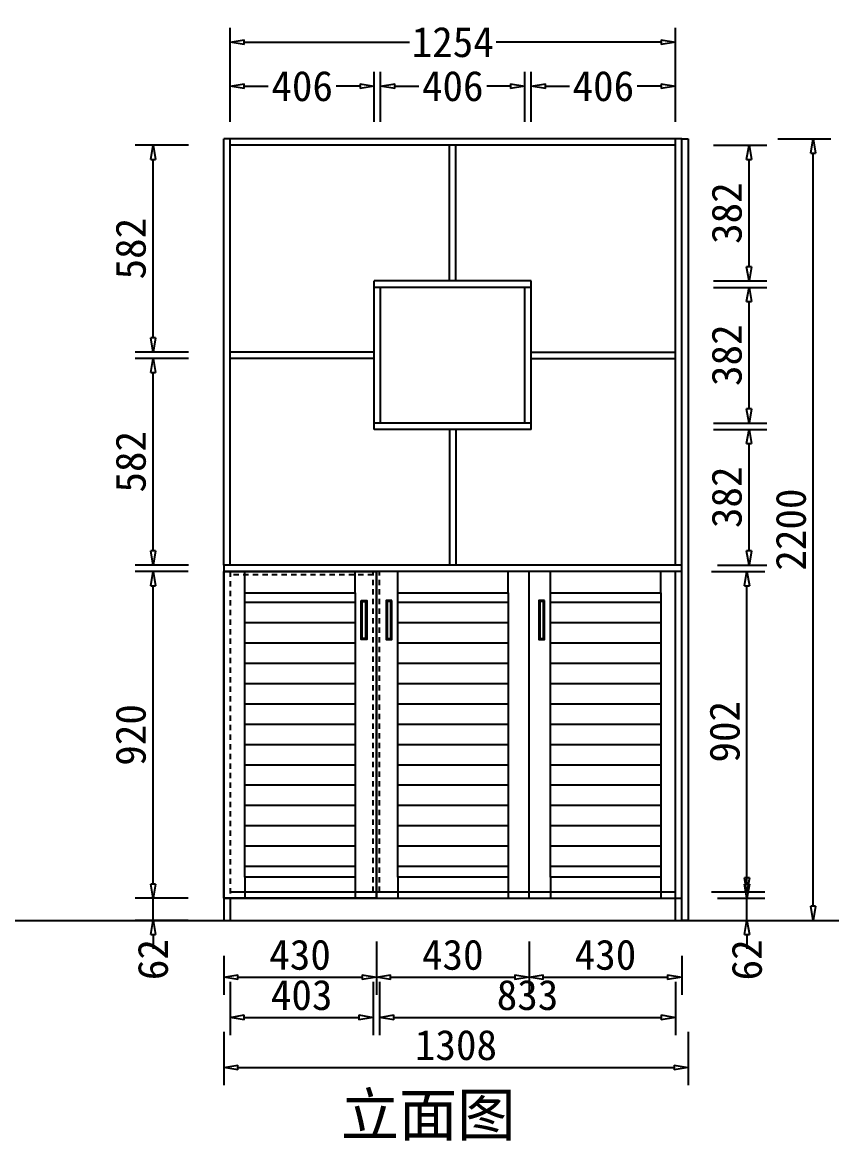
# Model space of a CAD drawing. Header units: millimetres. Extents: x 366509 to 398313, y -1245498 to -1202747.
# Drawn here: x 388565 to 390844, y -1206259 to -1203111 of the extents above; entities that cross this region are included whole.
import ezdxf

# ---------------------------------------------------------------- set-up
doc = ezdxf.new("R2010")
doc.units = ezdxf.units.MM
doc.header["$LTSCALE"] = 20
doc.linetypes.add('JIS_02_0.7', pattern=[1.35, 0.75, -0.6])
doc.layers.get('Defpoints').update_dxf_attribs({"color": 250})
doc.styles.get("Standard").update_dxf_attribs({"font": 'SimSun.ttf', "height": 85})
doc.dimstyles.new('200', dxfattribs={"dimtxt": 90, "dimasz": 40, "dimexe": 50, "dimexo": 100, "dimgap": 20, "dimtad": 1, "dimdec": 0, "dimtxsty": 'Standard', "dimblk": 'CLOSEDBLANK', "dimcen": 100, "dimdle": 50, "dimclrd": 256, "dimclre": 256, "dimclrt": 256, "dimadec": 0, "dimazin": 0, "dimtfac": 1, "dimtdec": 0, "dimtmove": 2, "dimatfit": 3, "dimldrblk": 'CLOSEDBLANK', "dimfxl": 100, "dimfxlon": 1, "dimlwd": 25, "dimlwe": 25, "dimarcsym": 0})
doc.dimstyles.new('周文晶', dxfattribs={"dimtxt": 70, "dimasz": 40, "dimexe": 40, "dimexo": 30, "dimgap": 10, "dimtad": 0, "dimdec": 0, "dimtxsty": 'Standard', "dimblk": 'CLOSEDBLANK', "dimcen": 200, "dimclrd": 256, "dimclre": 256, "dimadec": 0, "dimazin": 0, "dimtfac": 1, "dimtdec": 0, "dimtmove": 0, "dimatfit": 3, "dimldrblk": 'CLOSEDBLANK', "dimfxl": 100, "dimfxlon": 1, "dimarcsym": 0})

# ---------------------------------------------------------------- blocks, each defined once
blk = doc.blocks.new('_ClosedBlank')
at = {"color": 0, "linetype": 'ByBlock', "lineweight": -2}
for p, q in [((-1, 0.167), (0, 0)), ((-1, 0.167), (-1, -0.167)), ((0, 0), (-1, -0.167))]:
    blk.add_line(p, q, dxfattribs=at)
blk = doc.blocks.new('*D404')
at = {"lineweight": 25, "transparency": 16777216}
for p, q in [((389561.8, -1205698.6), (389561.8, -1205848.6)), ((389131.8, -1205738.8), (389131.8, -1205848.6)), ((389171.8, -1205798.6), (389521.8, -1205798.6))]:
    blk.add_line(p, q, dxfattribs=at)
at = {"layer": 'Defpoints', "color": 0, "transparency": 16777216}
for p in [(389561.8, -1205576.8), (389131.8, -1205638.8), (389561.8, -1205798.6)]:
    blk.add_point(p, dxfattribs=at)
at = {"lineweight": 25, "transparency": 16777216, "xscale": 40, "yscale": 40, "zscale": 40, "rotation": 180}
blk.add_blockref('_ClosedBlank', (389131.8, -1205798.6), dxfattribs=at)
at = {"lineweight": 25, "transparency": 16777216, "xscale": 40, "yscale": 40, "zscale": 40}
blk.add_blockref('_ClosedBlank', (389561.8, -1205798.6), dxfattribs=at)
at = {"lineweight": -3, "transparency": 16777216, "insert": (389346.8, -1205736.1), "char_height": 85, "attachment_point": 5}
blk.add_mtext('430', dxfattribs=at)
blk = doc.blocks.new('*D405')
at = {"lineweight": 25, "transparency": 16777216}
for p, q in [((389561.8, -1205698.6), (389561.8, -1205848.6)), ((389991.8, -1205698.6), (389991.8, -1205848.6)), ((389601.8, -1205798.6), (389951.8, -1205798.6))]:
    blk.add_line(p, q, dxfattribs=at)
at = {"layer": 'Defpoints', "color": 0, "transparency": 16777216}
for p in [(389561.8, -1205576.8), (389991.8, -1205576.8), (389991.8, -1205798.6)]:
    blk.add_point(p, dxfattribs=at)
at = {"lineweight": 25, "transparency": 16777216, "xscale": 40, "yscale": 40, "zscale": 40, "rotation": 180}
blk.add_blockref('_ClosedBlank', (389561.8, -1205798.6), dxfattribs=at)
at = {"lineweight": 25, "transparency": 16777216, "xscale": 40, "yscale": 40, "zscale": 40}
blk.add_blockref('_ClosedBlank', (389991.8, -1205798.6), dxfattribs=at)
at = {"lineweight": -3, "transparency": 16777216, "insert": (389776.8, -1205736.1), "char_height": 85, "attachment_point": 5}
blk.add_mtext('430', dxfattribs=at)
blk = doc.blocks.new('*D406')
at = {"lineweight": 25, "transparency": 16777216}
for p, q in [((389991.8, -1205698.6), (389991.8, -1205848.6)), ((390421.8, -1205738.8), (390421.8, -1205848.6)), ((390031.8, -1205798.6), (390381.8, -1205798.6))]:
    blk.add_line(p, q, dxfattribs=at)
at = {"layer": 'Defpoints', "color": 0, "transparency": 16777216}
for p in [(389991.8, -1205576.8), (390421.8, -1205638.8), (390421.8, -1205798.6)]:
    blk.add_point(p, dxfattribs=at)
at = {"lineweight": 25, "transparency": 16777216, "xscale": 40, "yscale": 40, "zscale": 40, "rotation": 180}
blk.add_blockref('_ClosedBlank', (389991.8, -1205798.6), dxfattribs=at)
at = {"lineweight": 25, "transparency": 16777216, "xscale": 40, "yscale": 40, "zscale": 40}
blk.add_blockref('_ClosedBlank', (390421.8, -1205798.6), dxfattribs=at)
at = {"lineweight": -3, "transparency": 16777216, "insert": (390206.8, -1205736.1), "char_height": 85, "attachment_point": 5}
blk.add_mtext('430', dxfattribs=at)
blk = doc.blocks.new('*D407')
at = {"lineweight": 25, "transparency": 16777216}
for p, q in [((389149.8, -1205811.9), (389149.8, -1205961.9)), ((389552.8, -1205811.9), (389552.8, -1205961.9)), ((389189.8, -1205911.9), (389512.8, -1205911.9))]:
    blk.add_line(p, q, dxfattribs=at)
at = {"layer": 'Defpoints', "color": 0, "transparency": 16777216}
for p in [(389149.8, -1205576.8), (389552.8, -1205558.8), (389552.8, -1205911.9)]:
    blk.add_point(p, dxfattribs=at)
at = {"lineweight": 25, "transparency": 16777216, "xscale": 40, "yscale": 40, "zscale": 40, "rotation": 180}
blk.add_blockref('_ClosedBlank', (389149.8, -1205911.9), dxfattribs=at)
at = {"lineweight": 25, "transparency": 16777216, "xscale": 40, "yscale": 40, "zscale": 40}
blk.add_blockref('_ClosedBlank', (389552.8, -1205911.9), dxfattribs=at)
at = {"lineweight": -3, "transparency": 16777216, "insert": (389351.3, -1205849.4), "char_height": 85, "attachment_point": 5}
blk.add_mtext('403', dxfattribs=at)
blk = doc.blocks.new('*D408')
at = {"lineweight": 25, "transparency": 16777216}
for p, q in [((389570.8, -1205811.9), (389570.8, -1205961.9)), ((390403.8, -1205811.9), (390403.8, -1205961.9)), ((389610.8, -1205911.9), (390363.8, -1205911.9))]:
    blk.add_line(p, q, dxfattribs=at)
at = {"layer": 'Defpoints', "color": 0, "transparency": 16777216}
for p in [(389570.8, -1205558.8), (390403.8, -1205576.8), (390403.8, -1205911.9)]:
    blk.add_point(p, dxfattribs=at)
at = {"lineweight": 25, "transparency": 16777216, "xscale": 40, "yscale": 40, "zscale": 40, "rotation": 180}
blk.add_blockref('_ClosedBlank', (389570.8, -1205911.9), dxfattribs=at)
at = {"lineweight": 25, "transparency": 16777216, "xscale": 40, "yscale": 40, "zscale": 40}
blk.add_blockref('_ClosedBlank', (390403.8, -1205911.9), dxfattribs=at)
at = {"lineweight": -3, "transparency": 16777216, "insert": (389987.3, -1205849.4), "char_height": 85, "attachment_point": 5}
blk.add_mtext('833', dxfattribs=at)
blk = doc.blocks.new('*D441')
at = {"lineweight": 25, "transparency": 16777216}
for p, q in [((388932.9, -1205536.8), (388932.9, -1205496.8)), ((389031.8, -1205576.8), (388882.9, -1205576.8)), ((388932.9, -1205638.8), (388932.9, -1205576.8)), ((389031.8, -1205638.8), (388882.9, -1205638.8)), ((388932.9, -1205678.8), (388932.9, -1205718.8))]:
    blk.add_line(p, q, dxfattribs=at)
at = {"layer": 'Defpoints', "color": 0, "transparency": 16777216}
for p in [(388932.9, -1205576.8), (389131.8, -1205576.8), (389131.8, -1205638.8)]:
    blk.add_point(p, dxfattribs=at)
at = {"lineweight": 25, "transparency": 16777216, "xscale": 40, "yscale": 40, "zscale": 40}
for p, rotation in [((388932.9, -1205576.8), 270), ((388932.9, -1205638.8), 90)]:
    blk.add_blockref('_ClosedBlank', p, dxfattribs=dict(at, rotation=rotation))
at = {"lineweight": -3, "transparency": 16777216, "insert": (388932.9, -1205749.4), "char_height": 85, "attachment_point": 5, "rotation": 90}
blk.add_mtext('62', dxfattribs=at)
blk = doc.blocks.new('*D442')
at = {"lineweight": 25, "transparency": 16777216}
for p, q in [((389031.8, -1204656.8), (388882.9, -1204656.8)), ((388932.9, -1205536.8), (388932.9, -1204696.8)), ((389031.8, -1205576.8), (388882.9, -1205576.8))]:
    blk.add_line(p, q, dxfattribs=at)
at = {"layer": 'Defpoints', "color": 0, "transparency": 16777216}
for p in [(388932.9, -1204656.8), (389131.8, -1204656.8), (389131.8, -1205576.8)]:
    blk.add_point(p, dxfattribs=at)
at = {"lineweight": 25, "transparency": 16777216, "xscale": 40, "yscale": 40, "zscale": 40}
for p, rotation in [((388932.9, -1204656.8), 90), ((388932.9, -1205576.8), 270)]:
    blk.add_blockref('_ClosedBlank', p, dxfattribs=dict(at, rotation=rotation))
at = {"lineweight": -3, "transparency": 16777216, "insert": (388870.4, -1205116.8), "char_height": 85, "attachment_point": 5, "rotation": 90}
blk.add_mtext('920', dxfattribs=at)
blk = doc.blocks.new('*D409')
at = {"lineweight": 25, "transparency": 16777216}
for p, q in [((390605.2, -1205536.8), (390605.2, -1205496.8)), ((390521.8, -1205576.8), (390655.2, -1205576.8)), ((390605.2, -1205638.8), (390605.2, -1205576.8)), ((390521.8, -1205638.8), (390655.2, -1205638.8)), ((390605.2, -1205678.8), (390605.2, -1205718.8))]:
    blk.add_line(p, q, dxfattribs=at)
at = {"layer": 'Defpoints', "color": 0, "transparency": 16777216}
for p in [(390421.8, -1205576.8), (390605.2, -1205576.8), (390421.8, -1205638.8)]:
    blk.add_point(p, dxfattribs=at)
at = {"lineweight": 25, "transparency": 16777216, "xscale": 40, "yscale": 40, "zscale": 40}
for p, rotation in [((390605.2, -1205576.8), 270), ((390605.2, -1205638.8), 90)]:
    blk.add_blockref('_ClosedBlank', p, dxfattribs=dict(at, rotation=rotation))
at = {"lineweight": -3, "transparency": 16777216, "insert": (390605.2, -1205750.2), "char_height": 85, "attachment_point": 5, "rotation": 90}
blk.add_mtext('62', dxfattribs=at)
blk = doc.blocks.new('*D443')
at = {"lineweight": 25, "transparency": 16777216}
for p, q in [((390505.2, -1204656.8), (390655.2, -1204656.8)), ((390605.2, -1205518.8), (390605.2, -1204696.8)), ((390505.2, -1205558.8), (390655.2, -1205558.8))]:
    blk.add_line(p, q, dxfattribs=at)
at = {"layer": 'Defpoints', "color": 0, "transparency": 16777216}
for p in [(390403.8, -1204656.8), (390605.2, -1204656.8), (390403.8, -1205558.8)]:
    blk.add_point(p, dxfattribs=at)
at = {"lineweight": 25, "transparency": 16777216, "xscale": 40, "yscale": 40, "zscale": 40}
for p, rotation in [((390605.2, -1204656.8), 90), ((390605.2, -1205558.8), 270)]:
    blk.add_blockref('_ClosedBlank', p, dxfattribs=dict(at, rotation=rotation))
at = {"lineweight": -3, "transparency": 16777216, "insert": (390542.7, -1205107.8), "char_height": 85, "attachment_point": 5, "rotation": 90}
blk.add_mtext('902', dxfattribs=at)
blk = doc.blocks.new('*D444')
at = {"lineweight": 25, "transparency": 16777216}
for p, q in [((390511, -1204256.8), (390661, -1204256.8)), ((390611, -1204598.8), (390611, -1204296.8)), ((390521.8, -1204638.8), (390661, -1204638.8))]:
    blk.add_line(p, q, dxfattribs=at)
at = {"layer": 'Defpoints', "color": 0, "transparency": 16777216}
for p in [(390403.8, -1204256.8), (390611, -1204256.8), (390421.8, -1204638.8)]:
    blk.add_point(p, dxfattribs=at)
at = {"lineweight": 25, "transparency": 16777216, "xscale": 40, "yscale": 40, "zscale": 40}
for p, rotation in [((390611, -1204256.8), 90), ((390611, -1204638.8), 270)]:
    blk.add_blockref('_ClosedBlank', p, dxfattribs=dict(at, rotation=rotation))
at = {"lineweight": -3, "transparency": 16777216, "insert": (390548.5, -1204447.8), "char_height": 85, "attachment_point": 5, "rotation": 90}
blk.add_mtext('382', dxfattribs=at)
blk = doc.blocks.new('*D410')
at = {"lineweight": 25, "transparency": 16777216}
for p, q in [((390511, -1203856.8), (390661, -1203856.8)), ((390611, -1204198.8), (390611, -1203896.8)), ((390511, -1204238.8), (390661, -1204238.8))]:
    blk.add_line(p, q, dxfattribs=at)
at = {"layer": 'Defpoints', "color": 0, "transparency": 16777216}
for p in [(390403.8, -1203856.8), (390611, -1203856.8), (390403.8, -1204238.8)]:
    blk.add_point(p, dxfattribs=at)
at = {"lineweight": 25, "transparency": 16777216, "xscale": 40, "yscale": 40, "zscale": 40}
for p, rotation in [((390611, -1203856.8), 90), ((390611, -1204238.8), 270)]:
    blk.add_blockref('_ClosedBlank', p, dxfattribs=dict(at, rotation=rotation))
at = {"lineweight": -3, "transparency": 16777216, "insert": (390548.5, -1204047.8), "char_height": 85, "attachment_point": 5, "rotation": 90}
blk.add_mtext('382', dxfattribs=at)
blk = doc.blocks.new('*D445')
at = {"lineweight": 25, "transparency": 16777216}
for p, q in [((390511, -1203456.8), (390661, -1203456.8)), ((390611, -1203798.8), (390611, -1203496.8)), ((390511, -1203838.8), (390661, -1203838.8))]:
    blk.add_line(p, q, dxfattribs=at)
at = {"layer": 'Defpoints', "color": 0, "transparency": 16777216}
for p in [(390403.8, -1203456.8), (390611, -1203456.8), (389979.8, -1203838.8)]:
    blk.add_point(p, dxfattribs=at)
at = {"lineweight": 25, "transparency": 16777216, "xscale": 40, "yscale": 40, "zscale": 40}
for p, rotation in [((390611, -1203456.8), 90), ((390611, -1203838.8), 270)]:
    blk.add_blockref('_ClosedBlank', p, dxfattribs=dict(at, rotation=rotation))
at = {"lineweight": -3, "transparency": 16777216, "insert": (390548.5, -1203647.8), "char_height": 85, "attachment_point": 5, "rotation": 90}
blk.add_mtext('382', dxfattribs=at)
blk = doc.blocks.new('*D446')
at = {"lineweight": 25, "transparency": 16777216}
for p, q in [((390691.7, -1203438.8), (390841.7, -1203438.8)), ((390791.7, -1205598.8), (390791.7, -1203478.8)), ((390691.7, -1205638.8), (390841.7, -1205638.8))]:
    blk.add_line(p, q, dxfattribs=at)
at = {"layer": 'Defpoints', "color": 0, "transparency": 16777216}
for p in [(390421.8, -1203438.8), (390791.7, -1203438.8), (390421.8, -1205638.8)]:
    blk.add_point(p, dxfattribs=at)
at = {"lineweight": 25, "transparency": 16777216, "xscale": 40, "yscale": 40, "zscale": 40}
for p, rotation in [((390791.7, -1203438.8), 90), ((390791.7, -1205638.8), 270)]:
    blk.add_blockref('_ClosedBlank', p, dxfattribs=dict(at, rotation=rotation))
at = {"lineweight": -3, "transparency": 16777216, "insert": (390729.2, -1204538.8), "char_height": 85, "attachment_point": 5, "rotation": 90}
blk.add_mtext('2200', dxfattribs=at)
blk = doc.blocks.new('*D411')
at = {"lineweight": 25, "transparency": 16777216}
for p, q in [((389131.8, -1205952.8), (389131.8, -1206102.8)), ((390439.8, -1205952.8), (390439.8, -1206102.8)), ((389171.8, -1206052.8), (390399.8, -1206052.8))]:
    blk.add_line(p, q, dxfattribs=at)
at = {"layer": 'Defpoints', "color": 0, "transparency": 16777216}
for p in [(389131.8, -1205638.8), (390439.8, -1205638.8), (390439.8, -1206052.8)]:
    blk.add_point(p, dxfattribs=at)
at = {"lineweight": 25, "transparency": 16777216, "xscale": 40, "yscale": 40, "zscale": 40, "rotation": 180}
blk.add_blockref('_ClosedBlank', (389131.8, -1206052.8), dxfattribs=at)
at = {"lineweight": 25, "transparency": 16777216, "xscale": 40, "yscale": 40, "zscale": 40}
blk.add_blockref('_ClosedBlank', (390439.8, -1206052.8), dxfattribs=at)
at = {"lineweight": -3, "transparency": 16777216, "insert": (389785.8, -1205990.3), "char_height": 85, "attachment_point": 5}
blk.add_mtext('1308', dxfattribs=at)
blk = doc.blocks.new('*D447')
at = {"lineweight": 25, "transparency": 16777216}
for p, q in [((389032.9, -1204056.8), (388882.9, -1204056.8)), ((388932.9, -1204598.8), (388932.9, -1204096.8)), ((389032.9, -1204638.8), (388882.9, -1204638.8))]:
    blk.add_line(p, q, dxfattribs=at)
at = {"layer": 'Defpoints', "color": 0, "transparency": 16777216}
for p in [(388932.9, -1204056.8), (389149.8, -1204056.8), (389149.8, -1204638.8)]:
    blk.add_point(p, dxfattribs=at)
at = {"lineweight": 25, "transparency": 16777216, "xscale": 40, "yscale": 40, "zscale": 40}
for p, rotation in [((388932.9, -1204056.8), 90), ((388932.9, -1204638.8), 270)]:
    blk.add_blockref('_ClosedBlank', p, dxfattribs=dict(at, rotation=rotation))
at = {"lineweight": -3, "transparency": 16777216, "insert": (388870.4, -1204347.8), "char_height": 85, "attachment_point": 5, "rotation": 90}
blk.add_mtext('582', dxfattribs=at)
blk = doc.blocks.new('*D448')
at = {"lineweight": 25, "transparency": 16777216}
for p, q in [((389032.9, -1203456.8), (388882.9, -1203456.8)), ((388932.9, -1203998.8), (388932.9, -1203496.8)), ((389032.9, -1204038.8), (388882.9, -1204038.8))]:
    blk.add_line(p, q, dxfattribs=at)
at = {"layer": 'Defpoints', "color": 0, "transparency": 16777216}
for p in [(388932.9, -1203456.8), (389149.8, -1203456.8), (389149.8, -1204038.8)]:
    blk.add_point(p, dxfattribs=at)
at = {"lineweight": 25, "transparency": 16777216, "xscale": 40, "yscale": 40, "zscale": 40}
for p, rotation in [((388932.9, -1203456.8), 90), ((388932.9, -1204038.8), 270)]:
    blk.add_blockref('_ClosedBlank', p, dxfattribs=dict(at, rotation=rotation))
at = {"lineweight": -3, "transparency": 16777216, "insert": (388870.4, -1203747.8), "char_height": 85, "attachment_point": 5, "rotation": 90}
blk.add_mtext('582', dxfattribs=at)
blk = doc.blocks.new('*D412')
at = {"lineweight": -2, "transparency": 16777216}
for p, q in [((389149.8, -1203390.5), (389149.8, -1203250.5)), ((389555.8, -1203390.5), (389555.8, -1203250.5)), ((389189.8, -1203290.5), (389257.3, -1203290.5)), ((389515.8, -1203290.5), (389448.3, -1203290.5))]:
    blk.add_line(p, q, dxfattribs=at)
at = {"layer": 'Defpoints', "color": 0, "transparency": 16777216}
for p in [(389555.8, -1203290.5), (389149.8, -1203438.8), (389555.8, -1203856.8)]:
    blk.add_point(p, dxfattribs=at)
at = {"lineweight": -2, "transparency": 16777216, "xscale": 40, "yscale": 40, "zscale": 40, "rotation": 180}
blk.add_blockref('_ClosedBlank', (389149.8, -1203290.5), dxfattribs=at)
at = {"lineweight": -2, "transparency": 16777216, "xscale": 40, "yscale": 40, "zscale": 40}
blk.add_blockref('_ClosedBlank', (389555.8, -1203290.5), dxfattribs=at)
at = {"color": 0, "transparency": 16777216, "insert": (389352.8, -1203290.5), "char_height": 85, "attachment_point": 5}
blk.add_mtext('406', dxfattribs=at)
blk = doc.blocks.new('*D413')
at = {"lineweight": -2, "transparency": 16777216}
for p, q in [((389573.8, -1203390.5), (389573.8, -1203250.5)), ((389979.8, -1203390.5), (389979.8, -1203250.5)), ((389613.8, -1203290.5), (389681.3, -1203290.5)), ((389939.8, -1203290.5), (389872.3, -1203290.5))]:
    blk.add_line(p, q, dxfattribs=at)
at = {"layer": 'Defpoints', "color": 0, "transparency": 16777216}
for p in [(389979.8, -1203290.5), (389979.8, -1203456.8), (389573.8, -1203856.8)]:
    blk.add_point(p, dxfattribs=at)
at = {"lineweight": -2, "transparency": 16777216, "xscale": 40, "yscale": 40, "zscale": 40, "rotation": 180}
blk.add_blockref('_ClosedBlank', (389573.8, -1203290.5), dxfattribs=at)
at = {"lineweight": -2, "transparency": 16777216, "xscale": 40, "yscale": 40, "zscale": 40}
blk.add_blockref('_ClosedBlank', (389979.8, -1203290.5), dxfattribs=at)
at = {"color": 0, "transparency": 16777216, "insert": (389776.8, -1203290.5), "char_height": 85, "attachment_point": 5}
blk.add_mtext('406', dxfattribs=at)
blk = doc.blocks.new('*D414')
at = {"lineweight": -2, "transparency": 16777216}
for p, q in [((389997.8, -1203390.5), (389997.8, -1203250.5)), ((390403.8, -1203390.5), (390403.8, -1203250.5)), ((390037.8, -1203290.5), (390105.3, -1203290.5)), ((390363.8, -1203290.5), (390296.3, -1203290.5))]:
    blk.add_line(p, q, dxfattribs=at)
at = {"layer": 'Defpoints', "color": 0, "transparency": 16777216}
for p in [(390403.8, -1203290.5), (389997.8, -1203456.8), (390403.8, -1203438.8)]:
    blk.add_point(p, dxfattribs=at)
at = {"lineweight": -2, "transparency": 16777216, "xscale": 40, "yscale": 40, "zscale": 40, "rotation": 180}
blk.add_blockref('_ClosedBlank', (389997.8, -1203290.5), dxfattribs=at)
at = {"lineweight": -2, "transparency": 16777216, "xscale": 40, "yscale": 40, "zscale": 40}
blk.add_blockref('_ClosedBlank', (390403.8, -1203290.5), dxfattribs=at)
at = {"color": 0, "transparency": 16777216, "insert": (390200.8, -1203290.5), "char_height": 85, "attachment_point": 5}
blk.add_mtext('406', dxfattribs=at)
blk = doc.blocks.new('*D415')
at = {"lineweight": -2, "transparency": 16777216}
for p, q in [((389149.8, -1203266.6), (389149.8, -1203126.6)), ((390403.8, -1203266.6), (390403.8, -1203126.6)), ((389189.8, -1203166.6), (389654.9, -1203166.6)), ((390363.8, -1203166.6), (389898.7, -1203166.6))]:
    blk.add_line(p, q, dxfattribs=at)
at = {"layer": 'Defpoints', "color": 0, "transparency": 16777216}
for p in [(390403.8, -1203166.6), (389149.8, -1203456.8), (390403.8, -1203456.8)]:
    blk.add_point(p, dxfattribs=at)
at = {"lineweight": -2, "transparency": 16777216, "xscale": 40, "yscale": 40, "zscale": 40, "rotation": 180}
blk.add_blockref('_ClosedBlank', (389149.8, -1203166.6), dxfattribs=at)
at = {"lineweight": -2, "transparency": 16777216, "xscale": 40, "yscale": 40, "zscale": 40}
blk.add_blockref('_ClosedBlank', (390403.8, -1203166.6), dxfattribs=at)
at = {"color": 0, "transparency": 16777216, "insert": (389776.8, -1203166.6), "char_height": 85, "attachment_point": 5}
blk.add_mtext('1254', dxfattribs=at)
blk = doc.blocks.new('*D468')
at = {"lineweight": 25, "transparency": 16777216}
for p, q in [((390511, -1203456.8), (390661, -1203456.8)), ((390611, -1203798.8), (390611, -1203496.8)), ((390511, -1203838.8), (390661, -1203838.8))]:
    blk.add_line(p, q, dxfattribs=at)
at = {"layer": 'Defpoints', "color": 0, "transparency": 16777216}
for p in [(390403.8, -1203456.8), (390611, -1203456.8), (389997.8, -1203838.8)]:
    blk.add_point(p, dxfattribs=at)
at = {"lineweight": 25, "transparency": 16777216, "xscale": 40, "yscale": 40, "zscale": 40}
for p, rotation in [((390611, -1203456.8), 90), ((390611, -1203838.8), 270)]:
    blk.add_blockref('_ClosedBlank', p, dxfattribs=dict(at, rotation=rotation))
at = {"lineweight": -3, "transparency": 16777216, "insert": (390548.5, -1203647.8), "char_height": 85, "attachment_point": 5, "rotation": 90}
blk.add_mtext('382', dxfattribs=at)
blk = doc.blocks.new('*D466')
at = {"lineweight": -2, "transparency": 16777216}
for p, q in [((389149.8, -1203390.5), (389149.8, -1203250.5)), ((389555.8, -1203390.5), (389555.8, -1203250.5)), ((389189.8, -1203290.5), (389257.3, -1203290.5)), ((389515.8, -1203290.5), (389448.3, -1203290.5))]:
    blk.add_line(p, q, dxfattribs=at)
at = {"layer": 'Defpoints', "color": 0, "transparency": 16777216}
for p in [(389555.8, -1203290.5), (389149.8, -1203438.8), (389555.8, -1203856.8)]:
    blk.add_point(p, dxfattribs=at)
at = {"lineweight": -2, "transparency": 16777216, "xscale": 40, "yscale": 40, "zscale": 40, "rotation": 180}
blk.add_blockref('_ClosedBlank', (389149.8, -1203290.5), dxfattribs=at)
at = {"lineweight": -2, "transparency": 16777216, "xscale": 40, "yscale": 40, "zscale": 40}
blk.add_blockref('_ClosedBlank', (389555.8, -1203290.5), dxfattribs=at)
at = {"color": 0, "transparency": 16777216, "insert": (389352.8, -1203290.5), "char_height": 85, "attachment_point": 5}
blk.add_mtext('406', dxfattribs=at)
blk = doc.blocks.new('*D467')
at = {"lineweight": -2, "transparency": 16777216}
for p, q in [((389573.8, -1203390.5), (389573.8, -1203250.5)), ((389979.8, -1203390.5), (389979.8, -1203250.5)), ((389613.8, -1203290.5), (389681.3, -1203290.5)), ((389939.8, -1203290.5), (389872.3, -1203290.5))]:
    blk.add_line(p, q, dxfattribs=at)
at = {"layer": 'Defpoints', "color": 0, "transparency": 16777216}
for p in [(389979.8, -1203290.5), (389979.8, -1203456.8), (389573.8, -1203856.8)]:
    blk.add_point(p, dxfattribs=at)
at = {"lineweight": -2, "transparency": 16777216, "xscale": 40, "yscale": 40, "zscale": 40, "rotation": 180}
blk.add_blockref('_ClosedBlank', (389573.8, -1203290.5), dxfattribs=at)
at = {"lineweight": -2, "transparency": 16777216, "xscale": 40, "yscale": 40, "zscale": 40}
blk.add_blockref('_ClosedBlank', (389979.8, -1203290.5), dxfattribs=at)
at = {"color": 0, "transparency": 16777216, "insert": (389776.8, -1203290.5), "char_height": 85, "attachment_point": 5}
blk.add_mtext('406', dxfattribs=at)

msp = doc.modelspace()

# ---------------------------------------------------------------- hatches: boundary and pattern name
at = {"lineweight": -3}
h = msp.add_hatch(dxfattribs=at)
h.set_pattern_fill('LINE', color=250, scale=18, style=0)
h.set_pattern_definition([(0, (267547.225, -1191770.41), (0, 57.15), [])])
h.paths.add_polyline_path([(390362.797, -1204716.817), (390051.797, -1204716.817), (390051.797, -1205516.817), (390362.797, -1205516.817)])
h.paths.add_polyline_path([(389932.797, -1204716.817), (389621.797, -1204716.817), (389621.797, -1205516.817), (389932.797, -1205516.817)])
h.paths.add_polyline_path([(389191.797, -1205516.817), (389501.797, -1205516.817), (389501.797, -1204716.817), (389191.797, -1204716.817)])

# ---------------------------------------------------------------- linework, layer by layer
for p, q in [((389991.797, -1203438.817), (389131.797, -1203438.817)), ((389131.797, -1204638.817), (389131.797, -1203438.817)), ((389149.797, -1204638.817), (389149.797, -1203438.817)), ((390403.797, -1203456.817), (389149.797, -1203456.817)), ((390421.797, -1203438.817), (389991.797, -1203438.817)), ((390403.797, -1204638.817), (390403.797, -1203438.817)), ((390421.797, -1205638.817), (390421.797, -1203438.817)), ((389997.797, -1203838.817), (389555.797, -1203838.817)), ((389555.797, -1204256.817), (389555.797, -1203838.817)), ((389997.797, -1204256.817), (389997.797, -1203838.817)), ((389997.797, -1203856.817), (389555.797, -1203856.817)), ((389573.797, -1204238.817), (389573.797, -1203856.817)), ((389979.797, -1204238.817), (389979.797, -1203856.817)), ((389997.797, -1204238.817), (389555.797, -1204238.817)), ((389997.797, -1204256.817), (389555.797, -1204256.817)), ((390421.797, -1204638.817), (389131.797, -1204638.817)), ((389131.797, -1204638.817), (389131.797, -1205638.817)), ((390421.797, -1204656.817), (389131.797, -1204656.817)), ((390421.797, -1204656.817), (389131.797, -1204656.817)), ((389191.797, -1204716.817), (389191.797, -1204656.817)), ((389501.797, -1204716.817), (389501.797, -1204656.817)), ((389561.797, -1205576.817), (389561.797, -1204656.817)), ((389621.797, -1204716.817), (389621.797, -1204656.817)), ((389932.797, -1204716.817), (389932.797, -1204656.817)), ((389991.797, -1205576.817), (389991.797, -1204656.817)), ((390051.797, -1204716.817), (390051.797, -1204656.817)), ((390362.797, -1204716.817), (390362.797, -1204656.817)), ((390421.797, -1205638.817), (390421.797, -1204638.817)), ((389191.797, -1205516.817), (389191.797, -1205576.817)), ((389501.797, -1205516.817), (389501.797, -1205576.817)), ((389621.797, -1205516.817), (389621.797, -1205576.817)), ((389932.797, -1205516.817), (389932.797, -1205576.817)), ((390051.797, -1205516.817), (390051.797, -1205576.817)), ((390362.797, -1205516.817), (390362.797, -1205576.817)), ((389131.797, -1205576.817), (390421.797, -1205576.817)), ((389149.797, -1205576.817), (389149.797, -1205638.817)), ((390403.797, -1205638.817), (390403.797, -1205576.817)), ((389131.797, -1205638.817), (390421.797, -1205638.817))]:
    msp.add_line(p, q, dxfattribs=at)
for p, q in [((389767.797, -1203838.817), (389767.797, -1203456.817)), ((389785.797, -1203838.817), (389785.797, -1203456.817)), ((390421.797, -1203438.817), (390439.797, -1203438.817)), ((390439.797, -1203438.817), (390439.797, -1205638.817)), ((389555.797, -1204038.817), (389149.797, -1204038.817)), ((389555.797, -1204056.817), (389149.797, -1204056.817)), ((389997.797, -1204038.817), (390403.797, -1204038.817)), ((389997.797, -1204056.817), (390403.797, -1204056.817)), ((389767.797, -1204256.817), (389767.797, -1204638.817)), ((389785.797, -1204256.817), (389785.797, -1204638.817)), ((366509.141, -1205638.817), (398312.891, -1205638.817)), ((390439.797, -1205638.817), (390421.797, -1205638.817))]:
    msp.add_line(p, q)
at = {"color": 250, "linetype": 'JIS_02_0.7', "lineweight": -3}
for p, q in [((389149.797, -1204656.817), (389149.797, -1205576.817)), ((389552.797, -1204665.817), (389149.797, -1204665.817)), ((389552.797, -1204665.817), (389552.797, -1204656.817)), ((389552.797, -1205558.817), (389552.797, -1204665.817)), ((389570.797, -1204665.817), (389570.797, -1204656.817)), ((389570.797, -1205558.817), (389570.797, -1204665.817))]:
    msp.add_line(p, q, dxfattribs=at)
at = {"color": 250, "lineweight": -3}
for p, q in [((390403.797, -1205576.817), (390403.797, -1204656.817)), ((389149.797, -1205558.817), (390403.797, -1205558.817))]:
    msp.add_line(p, q, dxfattribs=at)
at = {"lineweight": -3}
for points in [[(389561.797, -1205576.817), (389131.797, -1205576.817), (389131.797, -1204656.817), (389561.797, -1204656.817)], [(389501.797, -1205516.817), (389191.797, -1205516.817), (389191.797, -1204716.817), (389501.797, -1204716.817)], [(389932.797, -1205516.817), (389621.797, -1205516.817), (389621.797, -1204716.817), (389932.797, -1204716.817)], [(390362.797, -1205516.817), (390051.797, -1205516.817), (390051.797, -1204716.817), (390362.797, -1204716.817)]]:
    msp.add_lwpolyline(points, close=True, dxfattribs=at)
for points in [[(389518.482, -1204738.441), (389534.521, -1204738.441), (389534.521, -1204848.425), (389518.482, -1204848.425)], [(389521.482, -1204741.441), (389531.521, -1204741.441), (389531.521, -1204845.425), (389521.482, -1204845.425)], [(389605.112, -1204738.441), (389589.073, -1204738.441), (389589.073, -1204848.425), (389605.112, -1204848.425)], [(389602.112, -1204741.441), (389592.073, -1204741.441), (389592.073, -1204845.425), (389602.112, -1204845.425)], [(390035.112, -1204738.441), (390019.073, -1204738.441), (390019.073, -1204848.425), (390035.112, -1204848.425)], [(390032.112, -1204741.441), (390022.073, -1204741.441), (390022.073, -1204845.425), (390032.112, -1204845.425)]]:
    msp.add_lwpolyline(points, close=True)

# ---------------------------------------------------------------- texts
at = {"lineweight": -3, "insert": (389462.102, -1206125.897), "char_height": 120, "width": 1105.27366, "attachment_point": 1}
msp.add_mtext('立面图', dxfattribs=at)

# ---------------------------------------------------------------- dimensions: what is measured, and where the dimension line sits
for base, p1, p2, picture, middle in [((390403.797, -1203166.55), (389149.797, -1203456.817), (390403.797, -1203456.817), '*D415', (389776.797, -1203166.55)), ((389555.797, -1203290.457), (389149.797, -1203438.817), (389555.797, -1203856.817), '*D412', (389352.797, -1203290.457)), ((389555.797, -1203290.457), (389149.797, -1203438.817), (389555.797, -1203856.817), '*D466', (389352.797, -1203290.457)), ((389979.797, -1203290.457), (389573.797, -1203856.817), (389979.797, -1203456.817), '*D413', (389776.797, -1203290.457)), ((389979.797, -1203290.457), (389573.797, -1203856.817), (389979.797, -1203456.817), '*D467', (389776.797, -1203290.457)), ((390403.797, -1203290.457), (389997.797, -1203456.817), (390403.797, -1203438.817), '*D414', (390200.797, -1203290.457))]:
    dim = msp.add_linear_dim(base=base, p1=p1, p2=p2, dimstyle='周文晶')
    dim.commit()
    dim.dimension.update_dxf_attribs({"geometry": picture, "text_midpoint": middle})
at = {"lineweight": -3}
for base, p1, p2, angle, picture, middle in [((388932.904, -1203456.817), (389149.797, -1204038.817), (389149.797, -1203456.817), 90, '*D448', (388870.404, -1203747.817)), ((390610.972, -1203456.817), (389979.797, -1203838.817), (390403.797, -1203456.817), 270, '*D445', (390548.472, -1203647.817)), ((390610.972, -1203456.817), (389997.797, -1203838.817), (390403.797, -1203456.817), 270, '*D468', (390548.472, -1203647.817)), ((390791.678, -1203438.817), (390421.797, -1205638.817), (390421.797, -1203438.817), 90, '*D446', (390729.178, -1204538.817)), ((390610.972, -1203856.817), (390403.797, -1204238.817), (390403.797, -1203856.817), 270, '*D410', (390548.472, -1204047.817)), ((388932.904, -1204056.817), (389149.797, -1204638.817), (389149.797, -1204056.817), 90, '*D447', (388870.404, -1204347.817)), ((390610.972, -1204256.817), (390421.797, -1204638.817), (390403.797, -1204256.817), 270, '*D444', (390548.472, -1204447.817)), ((388932.904, -1204656.817), (389131.797, -1205576.817), (389131.797, -1204656.817), 270, '*D442', (388870.404, -1205116.817)), ((390605.167, -1204656.817), (390403.797, -1205558.817), (390403.797, -1204656.817), 270, '*D443', (390542.667, -1205107.817))]:
    dim = msp.add_linear_dim(base=base, p1=p1, p2=p2, angle=angle, dimstyle='200', dxfattribs=at)
    dim.commit()
    dim.dimension.update_dxf_attribs({"geometry": picture, "text_midpoint": middle})
for base, p1, p2, picture, middle in [((388932.904, -1205576.817), (389131.797, -1205638.817), (389131.797, -1205576.817), '*D441', (388932.904, -1205749.434)), ((390605.167, -1205576.817), (390421.797, -1205638.817), (390421.797, -1205576.817), '*D409', (390605.167, -1205750.187))]:
    dim = msp.add_linear_dim(base=base, p1=p1, p2=p2, angle=270, dimstyle='200', dxfattribs=at)
    dim.commit()
    dim.dimension.update_dxf_attribs({"geometry": picture, "text_midpoint": middle, "dimtype": 128})
for base, p1, p2, picture, middle in [((389561.797, -1205798.561), (389131.797, -1205638.817), (389561.797, -1205576.817), '*D404', (389346.797, -1205736.061)), ((389552.797, -1205911.909), (389149.797, -1205576.817), (389552.797, -1205558.817), '*D407', (389351.297, -1205849.409)), ((389991.797, -1205798.561), (389561.797, -1205576.817), (389991.797, -1205576.817), '*D405', (389776.797, -1205736.061)), ((390403.797, -1205911.909), (389570.797, -1205558.817), (390403.797, -1205576.817), '*D408', (389987.297, -1205849.409)), ((390421.797, -1205798.561), (389991.797, -1205576.817), (390421.797, -1205638.817), '*D406', (390206.797, -1205736.061)), ((390439.797, -1206052.847), (389131.797, -1205638.817), (390439.797, -1205638.817), '*D411', (389785.797, -1205990.347))]:
    dim = msp.add_linear_dim(base=base, p1=p1, p2=p2, dimstyle='200', dxfattribs=at)
    dim.commit()
    dim.dimension.update_dxf_attribs({"geometry": picture, "text_midpoint": middle})

doc.saveas('drawing.dxf')
